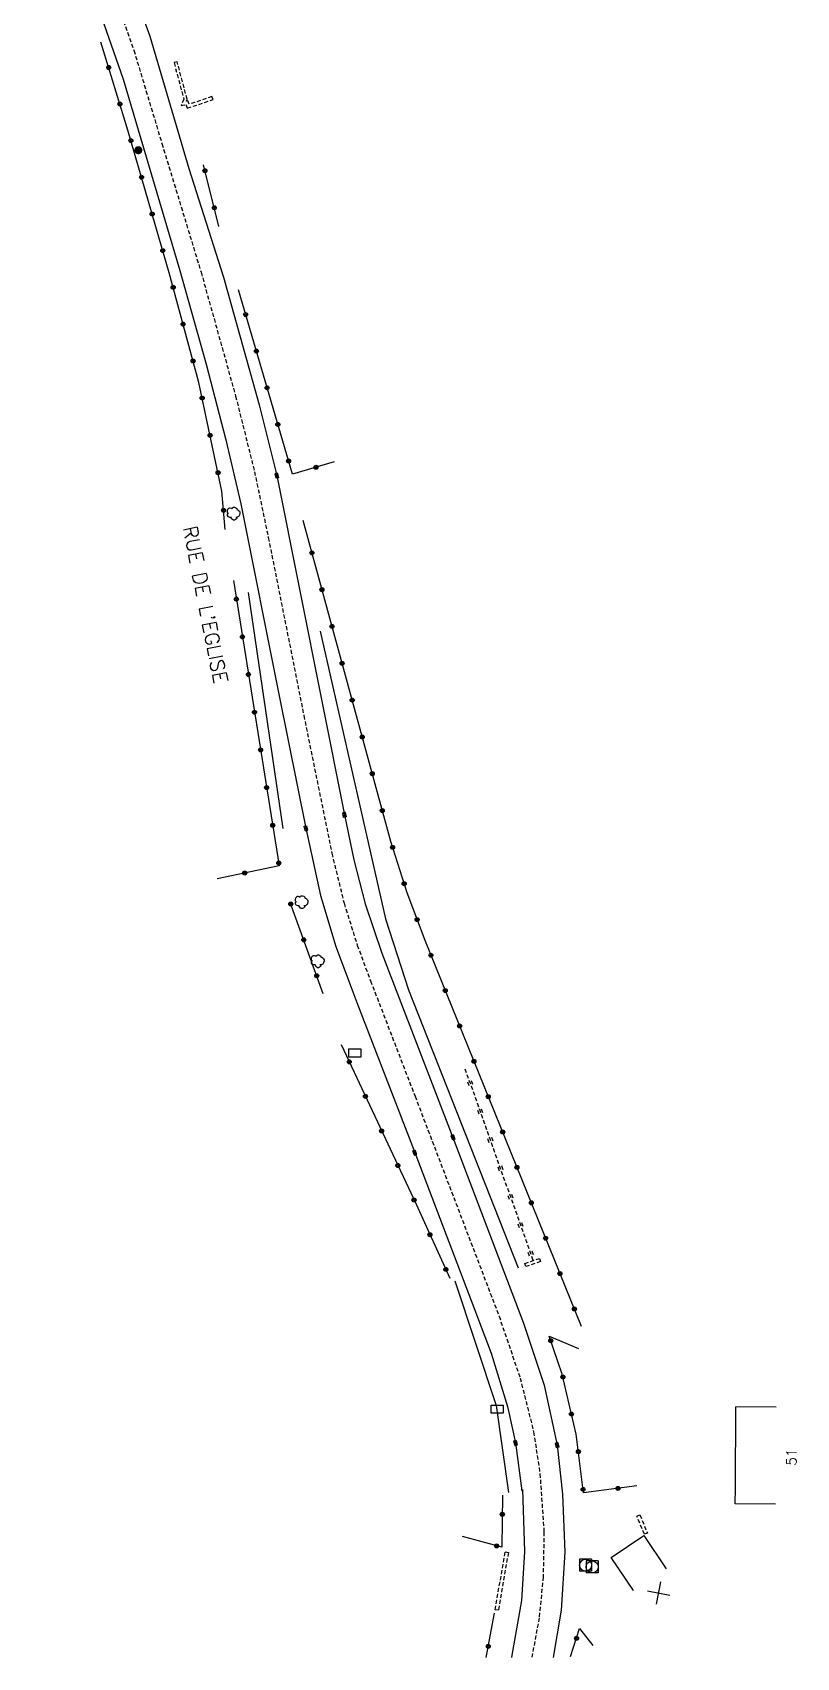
# Model space of a CAD drawing. Header units: millimetres. Extents: x 139000 to 140000, y 124000 to 124885.
# Drawn here: x 139758.8 to 139853.8, y 124000 to 124202.2 of the extents above; entities that cross this region are included whole.
import ezdxf
from ezdxf.enums import TextEntityAlignment as Align

# ---------------------------------------------------------------- set-up
doc = ezdxf.new("R2010")
doc.units = ezdxf.units.MM
doc.linetypes.add('DASHED', pattern=[0.75, 0.5, -0.25])
doc.layers.get('0').update_dxf_attribs({"linetype": 'CONTINUOUS'})
for name, color, linetype in [('W0001', 6, 'DASHED'), ('W0008', 7, 'CONTINUOUS'), ('W0100', 7, 'CONTINUOUS'), ('W0112', 1, 'DASHED'), ('W0220', 5, 'DASHED'), ('W0300', 7, 'CONTINUOUS'), ('W0302', 3, 'CONTINUOUS'), ('W0322', 7, 'CONTINUOUS'), ('W0400', 7, 'CONTINUOUS'), ('W0420', 7, 'CONTINUOUS'), ('W0989', 7, 'CONTINUOUS'), ('W0991', 7, 'CONTINUOUS'), ('W1471', 7, 'CONTINUOUS'), ('W1473', 7, 'CONTINUOUS')]:
    doc.layers.add(name, color=color, linetype=linetype)
doc.styles.get("Standard").update_dxf_attribs({"font": 'romans.shx', "width": 0.85})

# ---------------------------------------------------------------- blocks, each defined once
blk = doc.blocks.new('t322o')
at = {"color": 0, "linetype": 'Continuous'}
for radius in [0.25, 0.15]:
    blk.add_circle((0, 0), radius, dxfattribs=at)
blk = doc.blocks.new('T420')
for p, q in [((0.75, 0.75), (-0.75, 0.75)), ((-0.75, 0.75), (-0.75, -0.75)), ((0.75, 0.75), (0.75, -0.75)), ((0.75, -0.75), (-0.75, -0.75))]:
    blk.add_line(p, q)
blk.add_ellipse((0, 0), major_axis=(-0.53, 0.53), ratio=1, start_param=3.926991, end_param=10.210176)
blk = doc.blocks.new('t991o')
at = {"color": 0, "linetype": 'Continuous'}
for p, q in [((-1, 1), (1, -1)), ((-1, -1), (1, 1))]:
    blk.add_line(p, q, dxfattribs=at)
blk = doc.blocks.new('T400')
for p, q in [((-0.15, 0.3), (0.15, 0.3)), ((-0.15, -0.25), (-0.15, 0.3)), ((-0.15, 0.15), (0.15, 0.15)), ((-0.15, 0), (0.15, 0)), ((0.15, 0.3), (0.15, -0.25)), ((-0.15, -0.15), (0.15, -0.15)), ((-0.15, -0.25), (-0.15, -0.3)), ((-0.15, -0.3), (0.15, -0.3)), ((0.15, -0.3), (0.15, -0.25))]:
    blk.add_line(p, q)
blk = doc.blocks.new('T300')
for p, q in [((-0.8, 0.51), (-0.86, 0.34)), ((-0.86, 0.34), (-0.86, 0.17)), ((-0.86, 0.17), (-0.74, 0.06)), ((-0.69, 0.63), (-0.8, 0.51)), ((-0.8, -0.06), (-0.74, 0.06)), ((-0.74, 0.06), (-0.69, 0.11)), ((-0.57, 0.69), (-0.69, 0.63)), ((-0.46, 0.69), (-0.57, 0.69)), ((-0.29, 0.63), (-0.46, 0.69)), ((-0.29, 0.63), (-0.17, 0.74)), ((-0.23, 0.57), (-0.29, 0.63)), ((-0.17, 0.74), (-0.06, 0.8)), ((-0.06, 0.8), (0.06, 0.8)), ((0.06, 0.8), (0.23, 0.74)), ((0.23, 0.74), (0.34, 0.63)), ((0.34, 0.63), (0.4, 0.51)), ((0.46, 0.46), (0.34, 0.46)), ((0.4, 0.51), (0.4, 0.46)), ((0.57, 0.4), (0.46, 0.46)), ((0.57, 0.4), (0.69, 0.29)), ((0.69, 0.29), (0.74, 0.17)), ((0.74, 0.06), (0.69, -0.17)), ((0.74, 0.17), (0.74, 0.06)), ((-0.8, -0.17), (-0.8, -0.06)), ((-0.8, -0.23), (-0.8, -0.17)), ((-0.74, -0.34), (-0.8, -0.23)), ((-0.69, -0.4), (-0.74, -0.34)), ((-0.51, -0.46), (-0.69, -0.4)), ((-0.4, -0.46), (-0.51, -0.46)), ((-0.4, -0.46), (-0.34, -0.46)), ((-0.34, -0.46), (-0.34, -0.4)), ((-0.34, -0.51), (-0.34, -0.46)), ((-0.29, -0.63), (-0.34, -0.51)), ((-0.17, -0.74), (-0.29, -0.63)), ((-0.06, -0.8), (-0.17, -0.74)), ((0.06, -0.8), (-0.06, -0.8)), ((0.17, -0.74), (0.06, -0.8)), ((0.23, -0.69), (0.17, -0.74)), ((0.29, -0.46), (0.23, -0.46)), ((0.29, -0.63), (0.23, -0.69)), ((0.46, -0.4), (0.29, -0.46)), ((0.34, -0.51), (0.29, -0.63)), ((0.34, -0.51), (0.34, -0.46)), ((0.57, -0.34), (0.46, -0.4)), ((0.63, -0.29), (0.57, -0.34)), ((0.69, -0.17), (0.63, -0.29))]:
    blk.add_line(p, q)
blk = doc.blocks.new('t220o')
at = {"color": 0, "linetype": 'Continuous'}
for p, q in [((-0.25, 0.25), (0.25, 0.25)), ((-0.25, -0.25), (0.25, -0.25))]:
    blk.add_line(p, q, dxfattribs=at)
blk = doc.blocks.new('T1471')
at = {"color": 0, "linetype": 'Continuous', "flags": 128}
blk.add_lwpolyline([(-0.75, -0.5), (-0.75, 0.5), (0.75, 0.5), (0.75, -0.5), (-0.75, -0.5)], dxfattribs=at)
blk = doc.blocks.new('T1473')
at = {"color": 0, "linetype": 'Continuous', "const_width": 0.5, "flags": 128}
blk.add_lwpolyline([(-0.25, 0, 1), (0.25, 0, 1)], format="xyb", close=True, dxfattribs=at)

msp = doc.modelspace()

# ---------------------------------------------------------------- linework, layer by layer
at = {"layer": 'W0001'}
msp.add_lwpolyline([(139769.61, 124205.08), (139771.39, 124200.02), (139774.88, 124188.41), (139779.75, 124172.4), (139784.05, 124156.98), (139786.4, 124147.57), (139788.12, 124139.37), (139792.54, 124117.21), (139796.02, 124100.08), (139797.54, 124093.87), (139799.18, 124088.65), (139800.83, 124084.22), (139806.37, 124069.85), (139816.82, 124042.49), (139819.45, 124034.78), (139821.12, 124028.09), (139821.91, 124022.86), (139822.41, 124015.6), (139822.31, 124010.03), (139821.81, 124004.94), (139820.89, 124000)], dxfattribs=at)
at = {"layer": 'W0008'}
for points in [[(139758.78, 124225.88), (139762.65, 124216.46), (139767.05, 124205.07), (139770.07, 124196.43), (139777.11, 124172.59), (139780.4, 124160.94), (139782.83, 124151.53), (139784.69, 124143.59), (139789.46, 124119.67), (139792.78, 124103.19), (139794.63, 124094.83), (139796.5, 124088.48), (139799.14, 124081.51), (139806.33, 124062.83), (139813.37, 124044.43), (139815.84, 124037.89), (139817.87, 124031.24), (139818.87, 124026.7), (139819.67, 124020.73), (139819.72, 124020.89), (139819.99, 124013.18), (139819.62, 124007.09), (139818.36, 124000.03), (139818.36, 124000)], [(139770.1, 124210.83), (139773.39, 124201.75), (139778.23, 124185.32)], [(139778.23, 124185.32), (139782.56, 124171.79), (139787, 124155.89), (139789.17, 124147.08), (139797.58, 124104.87), (139798.74, 124099.27), (139800.18, 124093.78), (139802.23, 124087.66), (139811.09, 124064.72), (139819.88, 124041.62), (139822.42, 124033.89), (139824.04, 124026.42), (139824.73, 124020.32), (139825.02, 124013.12), (139824.54, 124005.9), (139823.55, 124000)]]:
    msp.add_lwpolyline(points, dxfattribs=at)
at = {"layer": 'W0100'}
msp.add_line((139851.29, 124031.16), (139846.29, 124031.19), dxfattribs=at)
for points in [[(139851.21, 124019.09), (139846.21, 124019.12), (139846.23, 124021.13), (139846.29, 124031.19)], [(139833.54, 124008.32), (139830.76, 124012.46), (139834.82, 124015.2), (139837.61, 124011.05)]]:
    msp.add_lwpolyline(points, dxfattribs=at)
at = {"layer": 'W0112'}
for p, q in [((139778.04, 124192.8), (139781.24, 124193.88)), ((139820.03, 124049.02), (139821.86, 124049.66)), ((139821.86, 124049.66), (139821.99, 124049.28)), ((139833.97, 124017.6), (139834.34, 124017.75)), ((139834.9, 124015.33), (139833.97, 124017.6)), ((139817.98, 124013.07), (139816.73, 124005.88)), ((139816.73, 124005.88), (139816.34, 124005.95))]:
    msp.add_line(p, q, dxfattribs=at)
for points in [[(139778.02, 124193.91), (139776.78, 124198.59), (139776.39, 124198.49)], [(139776.39, 124198.49), (139777.6, 124193.94), (139777.26, 124193.14), (139777.87, 124193.26), (139778.04, 124192.8)], [(139781.24, 124193.88), (139781.11, 124194.25), (139778.28, 124193.3), (139778.12, 124193.72), (139777.92, 124193.68), (139778.02, 124193.91)], [(139821.99, 124049.28), (139820.17, 124048.65), (139820.03, 124049.02)], [(139834.34, 124017.75), (139835.27, 124015.48), (139834.9, 124015.33)], [(139816.34, 124005.95), (139817.59, 124013.14), (139817.98, 124013.07)]]:
    msp.add_lwpolyline(points, dxfattribs=at)
at = {"layer": 'W0220'}
msp.add_line((139812.58, 124073.26), (139821.07, 124049.36), dxfattribs=at)
at = {"layer": 'W0302'}
msp.add_line((139789.97, 124103.16), (139785.64, 124132.52), dxfattribs=at)
for points in [[(139794.56, 124127.71), (139802.71, 124091.93), (139805.55, 124083.07), (139819.2, 124048.49)], [(139811.34, 124046.88), (139816.47, 124031.37), (139817.99, 124020.55)]]:
    msp.add_lwpolyline(points, dxfattribs=at)
at = {"layer": 'W0322'}
for p, q in [((139781.97, 124178.1), (139780.05, 124185.75)), ((139794.95, 124082.61), (139790.84, 124093.96)), ((139815.21, 124000), (139816.26, 124005.52))]:
    msp.add_line(p, q, dxfattribs=at)
for points in [[(139782.74, 124140.39), (139782.35, 124145.15), (139779.48, 124158.65), (139775.8, 124172.31), (139770.65, 124190.08), (139767.3, 124201.01)], [(139796.32, 124148.79), (139791.12, 124147.26), (139784.4, 124170.22)], [(139827.08, 124041.18), (139807.61, 124089.21), (139805.38, 124095.18), (139803.35, 124101.56), (139792.44, 124141.51)], [(139783.77, 124134.05), (139789.48, 124098.52), (139781.77, 124096.91)], [(139797.18, 124076.28), (139806.49, 124056.4), (139810.69, 124047.21)], [(139833.98, 124021.35), (139827.33, 124020.49), (139826.42, 124027.78), (139824.68, 124035.27), (139823.06, 124040), (139826.7, 124038.45)], [(139817.27, 124020.19), (139817.16, 124013.72), (139812.29, 124015.04)], [(139825.73, 124000.12), (139826.84, 124003.6), (139828.49, 124001.49)]]:
    msp.add_lwpolyline(points, dxfattribs=at)

# ---------------------------------------------------------------- block references
at = {"layer": 'W0220', "rotation": 289.5585062556395}
for p in [(139813.21, 124071.49), (139814.46, 124067.96), (139814.46, 124067.96), (139814.46, 124067.96), (139814.46, 124067.96), (139814.46, 124067.96), (139814.46, 124067.96), (139815.72, 124064.43), (139815.72, 124064.43), (139815.72, 124064.43), (139815.72, 124064.43), (139815.72, 124064.43), (139816.97, 124060.89), (139816.97, 124060.89), (139816.97, 124060.89), (139816.97, 124060.89), (139818.23, 124057.36), (139818.23, 124057.36), (139818.23, 124057.36), (139819.48, 124053.82), (139819.48, 124053.82), (139820.74, 124050.29)]:
    msp.add_blockref('t220o', p, dxfattribs=at)
at = {"layer": 'W0300'}
for p in [(139783.85, 124142.35), (139792.31, 124094), (139794.31, 124086.64)]:
    msp.add_blockref('T300', p, dxfattribs=at)
at = {"layer": 'W0322'}
for p, rotation in [((139768.26, 124197.87), 106.9962737639386), ((139769.65, 124193.33), 106.9962737639386), ((139771.02, 124188.78), 106.1786266745197), ((139772.35, 124184.22), 106.1786266745197), ((139780.24, 124185.02), 104.0890465674969), ((139773.67, 124179.65), 106.1786266745197), ((139781.4, 124180.41), 104.0890465674969), ((139774.99, 124175.09), 106.1786266745197), ((139776.28, 124170.52), 105.071589638907), ((139785.3, 124167.13), 106.3095743054245), ((139777.52, 124165.93), 105.071589638907), ((139778.75, 124161.35), 105.071589638907), ((139786.64, 124162.57), 106.3095743054245), ((139787.97, 124158.01), 106.3095743054245), ((139779.89, 124156.74), 102.0208341971116), ((139789.3, 124153.45), 106.3095743054245), ((139780.88, 124152.09), 102.0208341971116), ((139790.64, 124148.9), 106.3095743054245), ((139781.86, 124147.45), 102.0208341971116), ((139794.04, 124148.12), 196.3359987459484), ((139782.55, 124142.76), 94.62019747847202), ((139793.54, 124137.47), 105.2753365960571), ((139794.79, 124132.89), 105.2753365960571), ((139784.14, 124131.71), 279.1334834032988), ((139784.9, 124127.02), 279.1334834032988), ((139796.04, 124128.31), 105.2753365960571), ((139797.3, 124123.72), 105.2753365960571), ((139785.65, 124122.33), 279.1334834032988), ((139798.55, 124119.14), 105.2753365960571), ((139786.4, 124117.64), 279.1334834032988), ((139799.8, 124114.56), 105.2753365960571), ((139787.16, 124112.95), 279.1334834032988), ((139801.05, 124109.98), 105.2753365960571), ((139787.91, 124108.26), 279.1334834032988), ((139802.3, 124105.4), 105.2753365960571), ((139788.67, 124103.57), 279.1334834032988), ((139803.58, 124100.82), 107.6530595889262), ((139789.42, 124098.88), 279.1334834032988), ((139785.18, 124097.62), 191.8220409980788), ((139805.02, 124096.3), 107.6530595889262), ((139790.91, 124093.77), 109.8952330195909), ((139806.63, 124091.83), 110.4856903880244), ((139792.53, 124089.31), 109.8952330195909), ((139808.34, 124087.4), 112.065928176013), ((139794.14, 124084.84), 109.8952330195909), ((139810.13, 124083), 112.065928176013), ((139811.91, 124078.59), 112.065928176013), ((139798.18, 124074.13), 295.10180461149), ((139813.7, 124074.19), 112.065928176013), ((139800.2, 124069.83), 295.10180461149), ((139815.48, 124069.79), 112.065928176013), ((139802.21, 124065.53), 295.10180461149), ((139817.27, 124065.39), 112.065928176013), ((139804.23, 124061.23), 295.10180461149), ((139819.05, 124060.99), 112.065928176013), ((139806.24, 124056.93), 295.10180461149), ((139820.83, 124056.58), 112.065928176013), ((139808.22, 124052.61), 294.5646269429553), ((139822.62, 124052.18), 112.065928176013), ((139810.2, 124048.29), 294.5646269429553), ((139824.4, 124047.78), 112.065928176013), ((139826.19, 124043.38), 112.065928176013), ((139823.26, 124039.42), 108.8657525330941), ((139824.76, 124034.91), 103.0671691295291), ((139825.83, 124030.29), 103.0671691295291), ((139826.69, 124025.62), 97.17525166861118), ((139827.28, 124020.91), 97.17525166861118), ((139831.62, 124021.04), 187.3742737669015), ((139817.23, 124017.81), 269.0082381274747), ((139816.52, 124013.89), 164.8037565318888), ((139815.47, 124001.38), 79.17737415491759), ((139826.46, 124002.38), 72.2757284739739)]:
    msp.add_blockref('t322o', p, dxfattribs=dict(at, rotation=rotation))
at = {"layer": 'W0400'}
for p, rotation in [((139789.17, 124147.08), 193.8515625006426), ((139797.58, 124104.87), 191.2700195306711), ((139792.78, 124103.19), 11.36340332031253), ((139811.09, 124064.72), 201.1160583482669), ((139806.33, 124062.83), 21.04208374023431), ((139818.87, 124026.7), 12.49136352539064), ((139824.04, 124026.42), 192.2560729998236)]:
    msp.add_blockref('T400', p, dxfattribs=dict(at, rotation=rotation))
at = {"layer": 'W0420'}
for p in [(139827.59, 124011.49), (139828.41, 124011.27)]:
    msp.add_blockref('T420', p, dxfattribs=at)
at = {"layer": 'W0991', "rotation": 33.90207755512395}
msp.add_blockref('t991o', (139836.69, 124008.02), dxfattribs=at)
at = {"layer": 'W1471'}
for p in [(139798.88, 124075.23), (139816.59, 124030.91)]:
    msp.add_blockref('T1471', p, dxfattribs=at)
at = {"layer": 'W1473'}
msp.add_blockref('T1473', (139771.95, 124187.58), dxfattribs=at)

# ---------------------------------------------------------------- texts
at = {"layer": 'W0989'}
msp.add_text("RUE DE L'EGLISE", height=1.75, rotation=281.2835, dxfattribs=at).set_placement((139780.29, 124131.03), align=Align.MIDDLE)
at = {"layer": 'W0991'}
msp.add_text('51', height=1.25, rotation=89.6463, dxfattribs=at).set_placement((139853.19, 124024.94), align=Align.MIDDLE)

doc.saveas('drawing.dxf')
